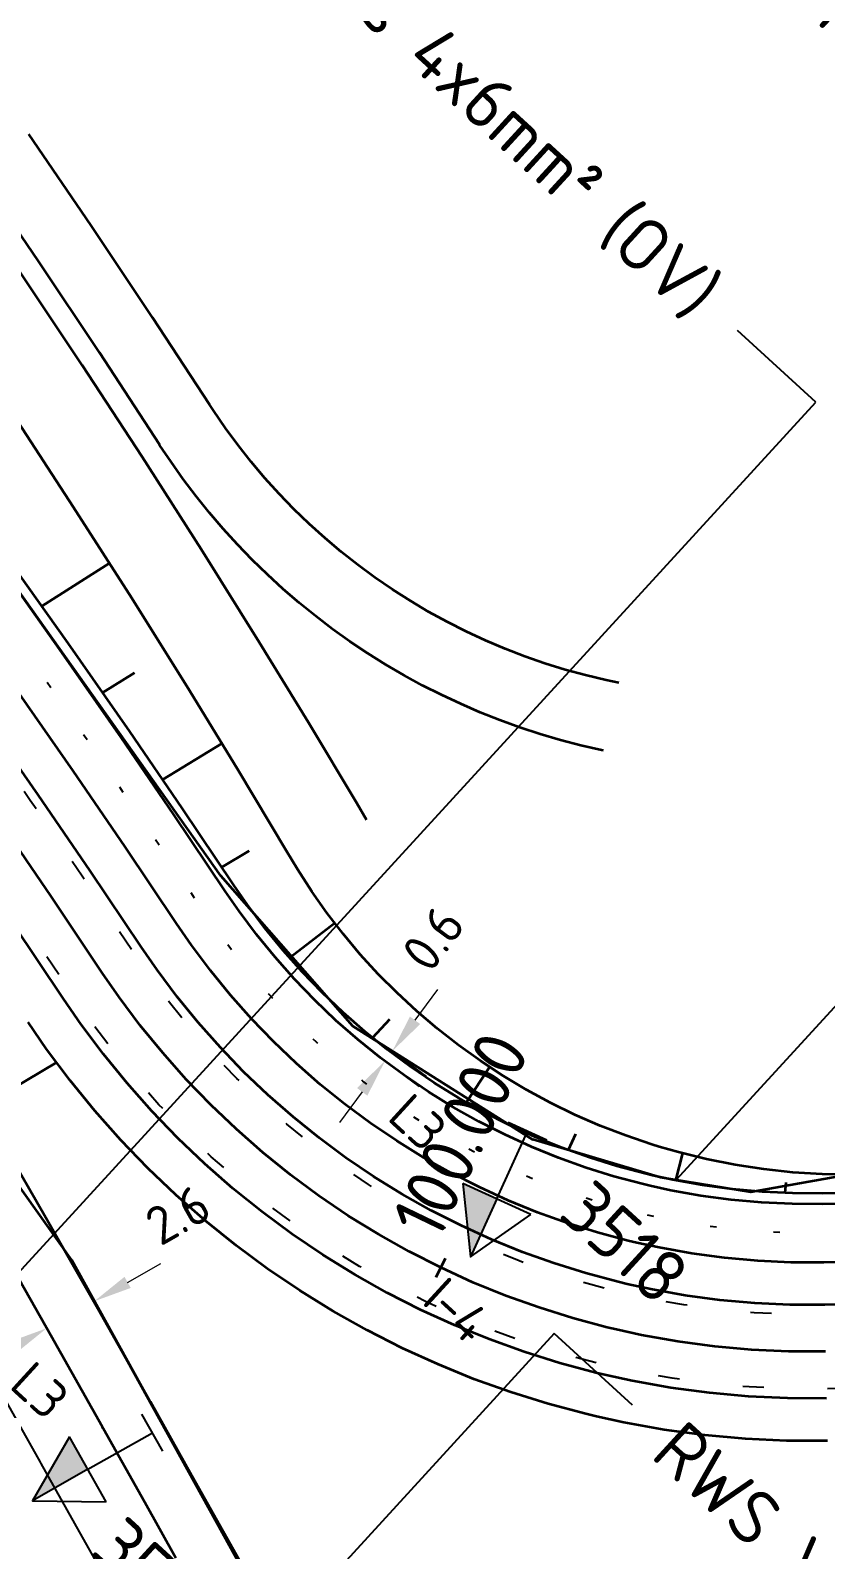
# Model space of a CAD drawing. Header units: metres. Extents: x 134219 to 139080, y 438661 to 444352.
# Drawn here: x 138573.8 to 138611.3, y 439284 to 439355.5 of the extents above; entities that cross this region are included whole.
import ezdxf
from ezdxf.enums import TextEntityAlignment as Align

# ---------------------------------------------------------------- set-up
doc = ezdxf.new("R2010")
doc.units = ezdxf.units.M
doc.linetypes.add('13strp', pattern=[4, 1, -3])
doc.linetypes.add('30270strp', pattern=[3, 0.3, -2.7])
doc.layers.get('DEFPOINTS').update_dxf_attribs({"color": 193})
for name, color, linetype, lineweight in [('N-WE-KL-ET-T18', 1, 'Continuous', 18), ('N-WE-KL-ET-T25', 7, 'Continuous', 25), ('N-WE-KL-ET_LS_OV_ARMATUUR-S', 7, 'Continuous', 25), ('N-WE-KL-ET_LS_OV_ARMATUUR-T18', 1, 'Continuous', 25), ('N-WE-KL-ET_LS_OV_KABEL-G', 10, 'KL-LS-OV-N', 35), ('N-WE-KL-ET_LS_OV_KABEL-M', 7, 'Continuous', 18), ('N-WE-KL-ET_LS_OV_KABEL-T25', 7, 'Continuous', 25), ('Utd-ondergr-nw', 8, '13strp', 35)]:
    doc.layers.add(name, color=color, linetype=linetype, lineweight=lineweight)
doc.layers.add('N-WE-KL-ET_LS_OV_ARMATUUR-T25', color=2, linetype='Continuous')
doc.layers.add('Utd-weg-nw', color=8, linetype='Continuous')
doc.styles.add('alm a2ee v011$0$rtw_iso', font='NLCS-ISO.ttf')
doc.styles.add('ISO18', font='NLCS-ISO.ttf')
doc.styles.add('ISO25', font='NLCS-ISO.ttf')
doc.styles.add('NLCS-ISO', font='NLCS-ISO.ttf')
doc.styles.add('NLCS_18', font='NLCS-ISO.ttf', dxfattribs={"height": 1.8})
doc.styles.add('NLCS_25', font='NLCS-ISO.ttf', dxfattribs={"height": 2.5})
doc.linetypes.add('KL-LS-OV-N', pattern='A,4,-1,[103,NLCS.SHX,S=0.75,R=0,X=0,Y=0],-1,4,-1.5,["0V",Standard,S=1,R=0,X=0,Y=-0.5],-3', length=14.5)
doc.dimstyles.new('NLCS_t18_pijl_Dimension_l3_h1', dxfattribs={"dimtxt": 1.8, "dimasz": 1.8, "dimexe": 2, "dimexo": 2, "dimgap": 0.7, "dimtad": 1, "dimdec": 1, "dimzin": 0, "dimdsep": 46, "dimtxsty": 'NLCS_18', "dimcen": 2.5, "dimdle": 2, "dimclrd": 256, "dimclre": 256, "dimclrt": 256, "dimadec": 1, "dimazin": 0, "dimtfac": 1, "dimtdec": 1, "dimtofl": 0, "dimtmove": 1, "dimatfit": 0, "dimfxl": 0, "dimtolj": 1, "dimtzin": 0, "dimlwd": 18, "dimlwe": 18, "dimarcsym": 0})

# ---------------------------------------------------------------- blocks, each defined once
blk = doc.blocks.new('SKL-ET_OV_ARMATUUR_HD_NATRIUM_1x150W-SO (3)')
for points in [[(3.493, -1.757), (6.493, 0), (3.493, 1.757)], [(3.493, 1.757), (3.493, -1.757)], [(0, 1), (0, -1)], [(3.493, 0), (0, 0)], [(3.493, 0), (6.493, 0)]]:
    blk.add_lwpolyline(points)
blk.add_solid([(3.493, 0), (3.493, -1.757), (6.493, 0)])
at = {"layer": 'N-WE-KL-ET-T18', "linetype": 'ByBlock', "style": 'NLCS-ISO'}
blk.add_attdef('GROEPSNUMMER', text='', height=1.8, dxfattribs=at).set_placement((-2, -4), align=Align.RIGHT)
blk.add_attdef('FASE-AANSLUITING', (10, -4), '', height=1.8, dxfattribs=at)
at = {"layer": 'N-WE-KL-ET-T18', "linetype": 'ByBlock', "style": 'NLCS-ISO', "flags": 1}
for tag, p in [('TYPE_ARMATUUR', (7.765, -13.456)), ('TYPE_FABRIKAAT', (7.765, -17.24)), ('VERMOGEN_LAMP', (7.765, -21.025)), ('SPIEGELSTAND', (7.765, -24.809)), ('HOOGTE_LICHTMAST', (7.765, -28.594)), ('UITLEGGERHOEK', (7.765, -32.378)), ('TYPE_LICHTMAST', (7.765, -36.163)), ('BOTSVRIENDELIJK', (7.765, -39.947)), ('POSITIE_LICHTMAST', (7.765, -43.732)), ('KABELAANSLUITING', (7.765, -47.516)), ('VOEDINGSPUNT', (7.765, -51.301))]:
    blk.add_attdef(tag, p, '', height=1.8, dxfattribs=at)
at = {"layer": 'N-WE-KL-ET-T25', "linetype": 'ByBlock', "style": 'NLCS-ISO'}
blk.add_attdef('MASTNUMMER', text='', height=2.5, dxfattribs=at).set_placement((4, 4.31), align=Align.MIDDLE)
at = {"layer": 'N-WE-KL-ET-T25', "linetype": 'ByBlock', "style": 'NLCS-ISO', "flags": 1}
blk.add_attdef('TYPE_SYMBOOL', (7.765, -10.056), '', height=2.5, dxfattribs=at)
blk = doc.blocks.new('SKL-ET_OV_ARMATUUR_HD_NATRIUM_1x150W-SO (2)')
for points in [[(3.493, -1.757), (6.493, 0), (3.493, 1.757)], [(3.493, 1.757), (3.493, -1.757)], [(0, 1), (0, -1)], [(3.493, 0), (0, 0)], [(3.493, 0), (6.493, 0)]]:
    blk.add_lwpolyline(points)
blk.add_solid([(3.493, 0), (3.493, -1.757), (6.493, 0)])
at = {"layer": 'N-WE-KL-ET-T18', "linetype": 'ByBlock', "style": 'NLCS-ISO'}
blk.add_attdef('GROEPSNUMMER', text='', height=1.8, dxfattribs=at).set_placement((-2, -4), align=Align.RIGHT)
blk.add_attdef('FASE-AANSLUITING', (10, -4), '', height=1.8, dxfattribs=at)
at = {"layer": 'N-WE-KL-ET-T18', "linetype": 'ByBlock', "style": 'NLCS-ISO', "flags": 1}
for tag, p in [('TYPE_ARMATUUR', (7.765, -13.456)), ('TYPE_FABRIKAAT', (7.765, -17.24)), ('VERMOGEN_LAMP', (7.765, -21.025)), ('SPIEGELSTAND', (7.765, -24.809)), ('HOOGTE_LICHTMAST', (7.765, -28.594)), ('UITLEGGERHOEK', (7.765, -32.378)), ('TYPE_LICHTMAST', (7.765, -36.163)), ('BOTSVRIENDELIJK', (7.765, -39.947)), ('POSITIE_LICHTMAST', (7.765, -43.732)), ('KABELAANSLUITING', (7.765, -47.516)), ('VOEDINGSPUNT', (7.765, -51.301))]:
    blk.add_attdef(tag, p, '', height=1.8, dxfattribs=at)
at = {"layer": 'N-WE-KL-ET-T25', "linetype": 'ByBlock', "style": 'NLCS-ISO'}
blk.add_attdef('MASTNUMMER', text='', height=2.5, dxfattribs=at).set_placement((4, 4.31), align=Align.MIDDLE)
at = {"layer": 'N-WE-KL-ET-T25', "linetype": 'ByBlock', "style": 'NLCS-ISO', "flags": 1}
blk.add_attdef('TYPE_SYMBOOL', (7.765, -10.056), '', height=2.5, dxfattribs=at)
blk = doc.blocks.new('*D304')
at = {"layer": 'DEFPOINTS', "color": 0, "transparency": 16777216}
for p in [(138576.824, 439295.656), (138576.824, 439295.656), (138574.574, 439294.381)]:
    blk.add_point(p, dxfattribs=at)
at = {"layer": 'N-WE-KL-ET_LS_OV_KABEL-M', "lineweight": 18, "transparency": 16777216}
for p, q in [((138576.824, 439295.656), (138575.838, 439297.396)), ((138574.574, 439294.381), (138573.588, 439296.122))]:
    blk.add_line(p, q, dxfattribs=at)
at = {"layer": 'N-WE-KL-ET_LS_OV_KABEL-M', "linetype": 'Continuous', "lineweight": 18, "transparency": 16777216}
for p, q in [((138578.39, 439296.543), (138579.956, 439297.43)), ((138573.008, 439293.494), (138571.441, 439292.607))]:
    blk.add_line(p, q, dxfattribs=at)
at = {"layer": 'N-WE-KL-ET_LS_OV_KABEL-M', "transparency": 16777216}
for points in [[(138578.242, 439296.804), (138578.538, 439296.282), (138576.824, 439295.656)], [(138572.86, 439293.755), (138573.155, 439293.233), (138574.574, 439294.381)]]:
    blk.add_solid(points, dxfattribs=at)
at = {"layer": 'N-WE-KL-ET_LS_OV_KABEL-M', "transparency": 16777216, "insert": (138580.758, 439299.723), "char_height": 1.8, "attachment_point": 5, "rotation": 29.52945, "style": 'NLCS_18'}
blk.add_mtext('\\A1;2.6', dxfattribs=at)
blk = doc.blocks.new('*D315')
at = {"layer": 'DEFPOINTS', "color": 0, "transparency": 16777216}
for p in [(138590.86, 439307.433), (138590.86, 439307.433), (138590.51, 439306.959)]:
    blk.add_point(p, dxfattribs=at)
at = {"layer": 'N-WE-KL-ET_LS_OV_KABEL-M', "linetype": 'Continuous', "lineweight": 18, "transparency": 16777216}
for p, q in [((138591.93, 439308.881), (138592.999, 439310.329)), ((138589.44, 439305.512), (138588.371, 439304.064))]:
    blk.add_line(p, q, dxfattribs=at)
at = {"layer": 'N-WE-KL-ET_LS_OV_KABEL-M', "lineweight": 18, "transparency": 16777216}
for p, q in [((138590.86, 439307.433), (138592.469, 439306.245)), ((138590.51, 439306.959), (138592.119, 439305.771))]:
    blk.add_line(p, q, dxfattribs=at)
at = {"layer": 'N-WE-KL-ET_LS_OV_KABEL-M', "transparency": 16777216}
for points in [[(138591.688, 439309.059), (138592.171, 439308.703), (138590.86, 439307.433)], [(138589.199, 439305.69), (138589.682, 439305.333), (138590.51, 439306.959)]]:
    blk.add_solid(points, dxfattribs=at)
at = {"layer": 'N-WE-KL-ET_LS_OV_KABEL-M', "transparency": 16777216, "insert": (138592.785, 439312.731), "char_height": 1.8, "attachment_point": 5, "rotation": 53.54235, "style": 'NLCS_18'}
blk.add_mtext('\\A1;0.6', dxfattribs=at)

msp = doc.modelspace()

# ---------------------------------------------------------------- linework, layer by layer
at = {"layer": 'N-WE-KL-ET_LS_OV_KABEL-G', "flags": 128}
msp.add_lwpolyline([(138793.834, 439038.483), (138767.871, 439063.941), (138739.593, 439090.454), (138709.869, 439120.394), (138704.574, 439125.914), (138678.079, 439153.98), (138649.928, 439184.368), (138642.165, 439192.896), (138624.34, 439217.049), (138615.394, 439229.368), (138606.016, 439243.822), (138594.166, 439264.3), (138575.759, 439297.581), (138548.768, 439335.485), (138539.354, 439347.967), (138528.259, 439360.345), (138511.102, 439376.056), (138499.127, 439386.277), (138490.863, 439393.293), (138490.616, 439394.151), (138489.945, 439394.758), (138489.065, 439394.769), (138483.418, 439399.881), (138469.123, 439413.692), (138466.716, 439415.985)], dxfattribs=at)
for points, elevation in [([(138597.467, 439303.264), (138588.999, 439308.607), (138582.781, 439315.685), (138564.643, 439341.208), (138557.235, 439350.896), (138534.93, 439376.812), (138524.278, 439388.304), (138517.02, 439397.689), (138513.569, 439407.441), (138513.405, 439415.306), (138513.773, 439416.204), (138513.388, 439416.195), (138513.397, 439415.813)], 5.402), ([(138647.966, 439310.113), (138645.895, 439308.592), (138639.865, 439312.013), (138639.849, 439312.004), (138633.763, 439310.875), (138633.759, 439310.867), (138626.721, 439308.353), (138615.762, 439302.225), (138607.748, 439300.783), (138603.493, 439301.483), (138597.475, 439303.276)], 1.077)]:
    msp.add_lwpolyline(points, dxfattribs=dict(at, elevation=elevation))
at = {"layer": 'N-WE-KL-ET_LS_OV_KABEL-G', "extrusion": (0.999947, 0, -0.010252), "elevation": 138590.182, "flags": 128}
msp.add_lwpolyline([(439303.264, 1420.944), (439303.276, 1421.784)], dxfattribs=at)
at = {"layer": 'N-WE-KL-ET_LS_OV_KABEL-T25'}
for p, q in [((138610.804, 439337.981), (138607.118, 439341.36)), ((138531.317, 439251.243), (138610.804, 439337.981)), ((138604.223, 439301.363), (138635.204, 439335.171)), ((138598.482, 439294.135), (138546.063, 439236.934)), ((138602.168, 439290.757), (138598.482, 439294.135))]:
    msp.add_line(p, q, dxfattribs=at)
at = {"layer": 'Utd-ondergr-nw', "color": 7, "linetype": 'Continuous'}
msp.add_line((138592.925, 439296.786), (138593.359, 439297.687), dxfattribs=at)
msp.add_line((138592.925, 439296.786), (138593.359, 439297.687), dxfattribs=at)
at = {"layer": 'Utd-ondergr-nw', "linetype": 'Continuous', "flags": 128}
for points in [[(138589.641, 439318.322), (138589.194, 439319.097), (138586.909, 439322.898), (138584.592, 439326.682), (138581.857, 439331.054), (138579.078, 439335.4), (138576.253, 439339.72), (138573.384, 439344.014), (138570.471, 439348.281), (138567.513, 439352.521), (138564.512, 439356.733)], [(138601.526, 439324.764), (138600.936, 439324.888), (138599.964, 439325.121), (138599, 439325.385), (138598.045, 439325.682), (138597.1, 439326.011), (138596.167, 439326.37), (138595.247, 439326.761), (138594.34, 439327.182), (138593.447, 439327.633), (138592.57, 439328.113), (138591.71, 439328.623), (138590.867, 439329.16), (138590.042, 439329.726), (138589.237, 439330.319), (138588.452, 439330.938), (138587.688, 439331.583), (138586.946, 439332.254), (138586.226, 439332.948), (138585.53, 439333.666), (138584.859, 439334.407), (138584.213, 439335.17), (138583.592, 439335.954), (138582.998, 439336.759), (138582.431, 439337.582), (138582.241, 439337.872), (138579.561, 439341.967), (138576.669, 439346.294), (138573.733, 439350.594)], [(138600.811, 439321.575), (138600.719, 439321.595), (138599.744, 439321.819), (138598.777, 439322.072), (138597.818, 439322.355), (138596.868, 439322.667), (138595.927, 439323.007), (138594.998, 439323.376), (138594.08, 439323.772), (138593.174, 439324.196), (138592.282, 439324.648), (138591.404, 439325.126), (138590.541, 439325.631), (138589.693, 439326.161), (138588.862, 439326.717), (138588.048, 439327.298), (138587.252, 439327.904), (138586.475, 439328.533), (138585.717, 439329.185), (138584.98, 439329.861), (138584.263, 439330.558), (138583.567, 439331.276), (138582.894, 439332.016), (138582.243, 439332.775), (138581.616, 439333.554), (138581.013, 439334.351), (138580.434, 439335.166), (138579.915, 439335.945), (138579.889, 439335.984), (138577.059, 439340.313), (138574.184, 439344.615), (138571.264, 439348.89)], [(138612.314, 439301.61), (138611.109, 439301.638), (138609.73, 439301.721), (138608.361, 439301.866), (138607.002, 439302.072), (138605.658, 439302.34), (138604.331, 439302.667), (138603.431, 439302.925), (138603.082, 439303.034), (138601.853, 439303.452), (138600.646, 439303.92), (138599.462, 439304.437), (138598.305, 439305.002), (138597.176, 439305.612), (138596.076, 439306.267), (138595.007, 439306.966), (138593.972, 439307.707), (138592.971, 439308.489), (138592.007, 439309.309), (138591.08, 439310.166), (138590.193, 439311.059), (138589.347, 439311.986), (138588.542, 439312.944), (138587.78, 439313.933), (138587.062, 439314.949), (138586.39, 439315.992), (138585.864, 439316.88), (138583.599, 439320.654), (138581.3, 439324.409), (138578.589, 439328.748), (138575.832, 439333.061), (138573.032, 439337.349)], [(138612.352, 439300.26), (138611.136, 439300.231), (138609.694, 439300.235), (138608.254, 439300.301), (138606.818, 439300.431), (138605.389, 439300.622), (138603.97, 439300.876), (138603.003, 439301.086), (138602.626, 439301.176), (138601.296, 439301.532), (138599.982, 439301.943), (138598.686, 439302.408), (138597.41, 439302.927), (138596.158, 439303.498), (138594.93, 439304.121), (138593.729, 439304.795), (138592.557, 439305.518), (138591.416, 439306.29), (138590.309, 439307.108), (138589.236, 439307.972), (138588.201, 439308.879), (138587.204, 439309.829), (138586.248, 439310.82), (138585.333, 439311.849), (138584.463, 439312.916), (138583.637, 439314.018), (138582.984, 439314.964), (138580.55, 439318.587), (138578.086, 439322.188), (138575.184, 439326.345), (138572.241, 439330.473)], [(138612.338, 439300.76), (138611.126, 439300.731), (138609.706, 439300.735), (138608.288, 439300.8), (138606.874, 439300.927), (138605.467, 439301.116), (138604.069, 439301.366), (138603.116, 439301.573), (138602.745, 439301.662), (138601.435, 439302.012), (138600.141, 439302.417), (138598.865, 439302.875), (138597.608, 439303.386), (138596.374, 439303.949), (138595.165, 439304.562), (138593.982, 439305.226), (138592.828, 439305.938), (138591.705, 439306.698), (138590.614, 439307.504), (138589.558, 439308.355), (138588.538, 439309.248), (138587.556, 439310.184), (138586.614, 439311.16), (138585.714, 439312.174), (138584.856, 439313.224), (138584.044, 439314.31), (138583.4, 439315.241), (138580.964, 439318.867), (138578.497, 439322.473), (138575.592, 439326.634), (138572.646, 439330.765)], [(138577.535, 439330.397), (138574.354, 439328.37)], [(138578.709, 439325.237), (138577.217, 439324.306)], [(138612.428, 439297.511), (138611.189, 439297.482), (138609.627, 439297.486), (138608.068, 439297.558), (138606.512, 439297.698), (138604.964, 439297.905), (138603.427, 439298.18), (138602.379, 439298.408), (138601.971, 439298.505), (138600.53, 439298.891), (138599.107, 439299.336), (138597.703, 439299.84), (138596.321, 439300.402), (138594.964, 439301.021), (138593.634, 439301.696), (138592.333, 439302.425), (138591.064, 439303.209), (138589.829, 439304.044), (138588.629, 439304.931), (138587.467, 439305.866), (138586.346, 439306.849), (138585.266, 439307.878), (138584.23, 439308.951), (138583.239, 439310.067), (138582.296, 439311.222), (138581.402, 439312.416), (138580.695, 439313.44), (138578.274, 439317.043), (138575.823, 439320.626), (138572.937, 439324.76)], [(138612.484, 439295.512), (138611.228, 439295.482), (138609.579, 439295.486), (138607.932, 439295.562), (138606.29, 439295.71), (138604.655, 439295.929), (138603.032, 439296.22), (138601.925, 439296.46), (138601.495, 439296.563), (138599.974, 439296.97), (138598.47, 439297.44), (138596.988, 439297.972), (138595.529, 439298.565), (138594.097, 439299.219), (138592.692, 439299.931), (138591.319, 439300.702), (138589.979, 439301.529), (138588.674, 439302.411), (138587.407, 439303.347), (138586.181, 439304.335), (138584.996, 439305.373), (138583.856, 439306.46), (138582.762, 439307.593), (138581.717, 439308.77), (138580.721, 439309.99), (138579.777, 439311.251), (138579.03, 439312.332), (138576.619, 439315.921), (138574.177, 439319.489), (138571.303, 439323.607)], [(138582.828, 439321.913), (138580.043, 439320.214)], [(138611.27, 439293.283), (138609.525, 439293.287), (138607.782, 439293.367), (138606.045, 439293.524), (138604.315, 439293.756), (138602.598, 439294.063), (138601.426, 439294.317), (138600.971, 439294.426), (138599.361, 439294.857), (138597.771, 439295.354), (138596.202, 439295.917), (138594.658, 439296.545), (138593.142, 439297.237), (138591.656, 439297.991), (138590.202, 439298.806), (138588.784, 439299.682), (138587.404, 439300.615), (138586.063, 439301.605), (138584.765, 439302.651), (138583.512, 439303.749), (138582.306, 439304.899), (138581.148, 439306.098), (138580.042, 439307.344), (138578.988, 439308.635), (138577.989, 439309.969), (138577.198, 439311.113), (138574.798, 439314.686), (138572.367, 439318.239)], [(138584.12, 439316.863), (138582.828, 439316.092)], [(138611.313, 439291.083), (138609.472, 439291.088), (138607.633, 439291.172), (138605.8, 439291.337), (138603.975, 439291.582), (138602.163, 439291.906), (138600.928, 439292.175), (138600.447, 439292.289), (138598.749, 439292.744), (138597.071, 439293.268), (138595.416, 439293.862), (138593.787, 439294.525), (138592.187, 439295.254), (138590.62, 439296.05), (138589.086, 439296.91), (138587.59, 439297.834), (138586.134, 439298.819), (138584.72, 439299.864), (138583.35, 439300.966), (138582.028, 439302.125), (138580.755, 439303.338), (138579.534, 439304.603), (138578.366, 439305.918), (138577.255, 439307.28), (138576.201, 439308.687), (138575.367, 439309.894), (138572.977, 439313.452)], [(138588.149, 439313.454), (138586.027, 439311.821)], [(138611.351, 439289.083), (138609.423, 439289.088), (138607.497, 439289.177), (138605.577, 439289.35), (138603.666, 439289.606), (138601.768, 439289.946), (138600.474, 439290.227), (138599.971, 439290.347), (138598.192, 439290.823), (138596.434, 439291.372), (138594.701, 439291.994), (138592.995, 439292.688), (138591.32, 439293.452), (138589.677, 439294.286), (138588.071, 439295.187), (138586.504, 439296.154), (138584.979, 439297.186), (138583.498, 439298.28), (138582.064, 439299.435), (138580.679, 439300.649), (138579.345, 439301.919), (138578.066, 439303.244), (138576.844, 439304.621), (138575.679, 439306.048), (138574.575, 439307.522), (138573.702, 439308.786)], [(138590.721, 439308.911), (138589.928, 439308.056)], [(138575.046, 439306.894), (138571.498, 439304.799)], [(138595.442, 439306.682), (138594.347, 439305.022)], [(138584.36, 439282.191), (138582.889, 439284.81), (138581.417, 439287.432), (138579.462, 439290.912), (138579.426, 439290.978), (138576.988, 439295.296), (138574.48, 439299.689), (138571.924, 439304.084)], [(138599.483, 439303.527), (138599.147, 439302.774)], [(138604.529, 439302.618), (138604.193, 439301.344)], [(138609.4, 439301.251), (138609.354, 439300.751)], [(138580.665, 439283.562), (138579.193, 439286.184), (138577.24, 439289.662), (138577.203, 439289.728), (138574.77, 439294.038), (138572.269, 439298.417)]]:
    msp.add_lwpolyline(points, dxfattribs=at)
at = {"layer": 'Utd-weg-nw', "linetype": '30270strp', "flags": 128}
msp.add_lwpolyline([(138692.031, 439309.101), (138689.403, 439309.34), (138686.769, 439309.513), (138686.767, 439309.513), (138684.132, 439309.62), (138681.493, 439309.661), (138678.854, 439309.636), (138676.216, 439309.545), (138673.581, 439309.389), (138672.679, 439309.32), (138670.951, 439309.166), (138668.328, 439308.878), (138665.712, 439308.525), (138663.107, 439308.106), (138660.512, 439307.622), (138657.967, 439307.082), (138655.437, 439306.479), (138652.922, 439305.814), (138650.424, 439305.087), (138650.292, 439305.047), (138647.21, 439304.15), (138644.11, 439303.321), (138642.771, 439302.986), (138640.992, 439302.561), (138637.857, 439301.871), (138634.708, 439301.251), (138631.546, 439300.701), (138628.373, 439300.221), (138625.19, 439299.812), (138621.998, 439299.474), (138618.8, 439299.207), (138615.597, 439299.01), (138612.39, 439298.886), (138611.163, 439298.857), (138609.661, 439298.86), (138608.161, 439298.93), (138606.665, 439299.064), (138605.177, 439299.264), (138603.699, 439299.528), (138602.691, 439299.747), (138602.299, 439299.841), (138600.913, 439300.211), (138599.544, 439300.639), (138598.194, 439301.124), (138596.866, 439301.664), (138595.561, 439302.259), (138594.282, 439302.909), (138593.031, 439303.61), (138591.811, 439304.364), (138590.623, 439305.167), (138589.469, 439306.019), (138588.352, 439306.919), (138587.273, 439307.864), (138586.235, 439308.854), (138585.239, 439309.886), (138584.286, 439310.958), (138583.379, 439312.069), (138582.52, 439313.217), (138581.839, 439314.202), (138579.412, 439317.815), (138576.954, 439321.407), (138574.06, 439325.553), (138571.125, 439329.669), (138568.149, 439333.756), (138565.132, 439337.813), (138562.074, 439341.839), (138558.977, 439345.835), (138555.84, 439349.8), (138552.663, 439353.733), (138549.447, 439357.634), (138546.192, 439361.502), (138542.899, 439365.338), (138539.567, 439369.141), (138536.198, 439372.91), (138532.791, 439376.646), (138529.347, 439380.347), (138525.866, 439384.014), (138524.713, 439385.212), (138523.557, 439386.406), (138522.396, 439387.596), (138521.232, 439388.783), (138520.221, 439389.854), (138519.257, 439390.968), (138518.365, 439392.091), (138517.521, 439393.251), (138516.726, 439394.444), (138515.981, 439395.67), (138515.287, 439396.926), (138514.647, 439398.209), (138514.061, 439399.518), (138513.529, 439400.85), (138513.054, 439402.203), (138512.635, 439403.575), (138512.274, 439404.963), (138511.971, 439406.365), (138511.727, 439407.778), (138511.542, 439409.201), (138511.416, 439410.629), (138511.35, 439412.062), (138511.343, 439413.496), (138511.396, 439414.93), (138511.509, 439416.359), (138511.682, 439417.783), (138511.913, 439419.199), (138512.204, 439420.603), (138512.552, 439421.995), (138512.959, 439423.37), (138513.449, 439424.803), (138514.002, 439426.212), (138514.617, 439427.596), (138515.173, 439428.723), (138515.292, 439428.952), (138516.026, 439430.276), (138516.698, 439431.469), (138517.57, 439433.156), (138518.371, 439434.878), (138519.099, 439436.631), (138519.754, 439438.414), (138520.334, 439440.222), (138520.838, 439442.053), (138521.266, 439443.903), (138521.616, 439445.769), (138521.888, 439447.648), (138522.081, 439449.537), (138522.196, 439451.432), (138522.231, 439453.331), (138522.188, 439455.229), (138522.065, 439457.124), (138521.864, 439459.012), (138521.584, 439460.89), (138521.226, 439462.755), (138520.791, 439464.603), (138520.279, 439466.432), (138519.691, 439468.238), (138519.029, 439470.017), (138518.293, 439471.768), (138517.485, 439473.486), (138516.606, 439475.169), (138515.658, 439476.814), (138514.642, 439478.418), (138513.986, 439479.381), (138513.56, 439479.979), (138512.414, 439481.493), (138511.206, 439482.957), (138509.938, 439484.371), (138508.612, 439485.73), (138507.23, 439487.033), (138505.796, 439488.277), (138504.311, 439489.461), (138502.778, 439490.581), (138501.2, 439491.637), (138499.579, 439492.626), (138497.918, 439493.547), (138496.241, 439494.44), (138494.544, 439495.305), (138492.821, 439496.134), (138491.07, 439496.921), (138489.796, 439497.456), (138488.504, 439497.962), (138487.196, 439498.436), (138485.871, 439498.877), (138484.528, 439499.279), (138483.17, 439499.641), (138481.797, 439499.959), (138480.41, 439500.23), (138479.816, 439500.32), (138478.117, 439500.495), (138476.403, 439500.551), (138474.683, 439500.481), (138472.969, 439500.284), (138471.276, 439499.939), (138471.175, 439499.915), (138470.531, 439499.773), (138469.766, 439499.654), (138468.994, 439499.586), (138468.219, 439499.569), (138467.445, 439499.605), (138466.675, 439499.691), (138465.912, 439499.829), (138465.161, 439500.017), (138464.423, 439500.255), (138463.703, 439500.542), (138463.004, 439500.875), (138462.329, 439501.255), (138461.68, 439501.679), (138461.342, 439501.925), (138461.116, 439502.082), (138460.658, 439502.326), (138460.168, 439502.497), (138459.657, 439502.591), (138459.138, 439502.605), (138458.623, 439502.54), (138458.124, 439502.396), (138457.654, 439502.178), (138457.222, 439501.89), (138457.137, 439501.821)], dxfattribs=at)
at = {"layer": 'Utd-weg-nw', "linetype": '13strp', "flags": 128}
for points in [[(138691.638, 439305.296), (138689.104, 439305.526), (138686.566, 439305.693), (138686.564, 439305.693), (138684.024, 439305.796), (138681.481, 439305.836), (138678.938, 439305.812), (138676.395, 439305.725), (138673.856, 439305.574), (138672.986, 439305.507), (138671.321, 439305.359), (138668.793, 439305.082), (138666.272, 439304.741), (138663.761, 439304.337), (138661.26, 439303.871), (138658.808, 439303.35), (138656.369, 439302.769), (138653.945, 439302.128), (138651.538, 439301.428), (138651.402, 439301.387), (138648.239, 439300.465), (138645.056, 439299.615), (138643.682, 439299.271), (138641.855, 439298.835), (138638.638, 439298.127), (138635.406, 439297.49), (138632.16, 439296.925), (138628.903, 439296.433), (138625.635, 439296.013), (138622.359, 439295.666), (138619.076, 439295.392), (138615.788, 439295.19), (138612.496, 439295.062), (138611.236, 439295.032), (138609.568, 439295.036), (138607.901, 439295.113), (138606.239, 439295.263), (138604.586, 439295.485), (138602.943, 439295.779), (138601.823, 439296.022), (138601.388, 439296.126), (138599.848, 439296.537), (138598.327, 439297.013), (138596.827, 439297.551), (138595.351, 439298.152), (138593.901, 439298.813), (138592.48, 439299.534), (138591.09, 439300.314), (138589.734, 439301.151), (138588.414, 439302.044), (138587.132, 439302.991), (138585.891, 439303.991), (138584.693, 439305.041), (138583.539, 439306.14), (138582.432, 439307.287), (138581.374, 439308.478), (138580.366, 439309.713), (138579.411, 439310.989), (138578.655, 439312.083), (138576.246, 439315.669), (138573.807, 439319.233), (138570.935, 439323.348), (138568.022, 439327.433), (138565.068, 439331.489), (138562.074, 439335.515), (138559.04, 439339.511), (138555.966, 439343.477), (138552.852, 439347.411), (138549.699, 439351.314), (138546.508, 439355.186), (138543.278, 439359.025), (138540.009, 439362.832), (138536.703, 439366.606), (138533.359, 439370.347), (138529.978, 439374.054), (138526.56, 439377.727), (138523.105, 439381.366), (138521.961, 439382.555), (138520.814, 439383.74), (138519.662, 439384.922), (138518.506, 439386.099), (138517.383, 439387.29), (138516.312, 439388.528), (138515.321, 439389.776), (138514.383, 439391.064), (138513.499, 439392.39), (138512.671, 439393.752), (138511.901, 439395.147), (138511.189, 439396.573), (138510.538, 439398.027), (138509.948, 439399.507), (138509.419, 439401.011), (138508.954, 439402.535), (138508.553, 439404.077), (138508.216, 439405.635), (138507.945, 439407.205), (138507.739, 439408.786), (138507.599, 439410.373), (138507.526, 439411.965), (138507.519, 439413.559), (138507.578, 439415.151), (138507.703, 439416.74), (138507.895, 439418.322), (138508.152, 439419.895), (138508.475, 439421.456), (138508.862, 439423.001), (138509.314, 439424.53), (138509.859, 439426.121), (138510.473, 439427.688), (138511.156, 439429.225), (138511.774, 439430.477), (138511.906, 439430.731), (138512.722, 439432.203), (138513.337, 439433.296), (138514.136, 439434.841), (138514.87, 439436.419), (138515.537, 439438.025), (138516.137, 439439.658), (138516.668, 439441.314), (138517.13, 439442.991), (138517.522, 439444.686), (138517.842, 439446.396), (138518.091, 439448.117), (138518.269, 439449.847), (138518.374, 439451.584), (138518.406, 439453.323), (138518.366, 439455.062), (138518.254, 439456.798), (138518.069, 439458.527), (138517.813, 439460.248), (138517.485, 439461.956), (138517.087, 439463.649), (138516.618, 439465.324), (138516.079, 439466.978), (138515.473, 439468.609), (138514.799, 439470.212), (138514.058, 439471.786), (138513.253, 439473.328), (138512.384, 439474.835), (138511.454, 439476.305), (138510.853, 439477.186), (138510.463, 439477.734), (138509.413, 439479.121), (138508.306, 439480.463), (138507.144, 439481.758), (138505.93, 439483.003), (138504.664, 439484.196), (138503.35, 439485.336), (138501.99, 439486.42), (138500.586, 439487.447), (138499.14, 439488.414), (138497.655, 439489.32), (138496.134, 439490.163), (138494.599, 439490.986), (138493.047, 439491.785), (138491.472, 439492.555), (138489.872, 439493.289), (138488.706, 439493.789), (138487.525, 439494.264), (138486.327, 439494.711), (138485.114, 439495.127), (138483.884, 439495.509), (138482.639, 439495.853), (138481.379, 439496.157), (138480.106, 439496.417), (138479.596, 439496.501), (138478.135, 439496.671), (138476.66, 439496.734), (138475.179, 439496.688), (138473.7, 439496.529), (138472.24, 439496.238), (138472.102, 439496.204)], [(138691.277, 439301.815), (138688.831, 439302.037), (138686.38, 439302.198), (138686.379, 439302.198), (138683.926, 439302.298), (138681.47, 439302.336), (138679.014, 439302.313), (138676.559, 439302.229), (138674.108, 439302.083), (138673.267, 439302.019), (138671.66, 439301.876), (138669.219, 439301.608), (138666.785, 439301.278), (138664.359, 439300.889), (138661.945, 439300.438), (138659.577, 439299.936), (138657.222, 439299.375), (138654.882, 439298.756), (138652.557, 439298.08), (138652.418, 439298.037), (138649.18, 439297.094), (138645.922, 439296.224), (138644.515, 439295.872), (138642.646, 439295.426), (138639.353, 439294.701), (138636.044, 439294.049), (138632.722, 439293.471), (138629.388, 439292.967), (138626.043, 439292.537), (138622.69, 439292.181), (138619.329, 439291.901), (138615.963, 439291.695), (138612.594, 439291.563), (138611.304, 439291.533), (138609.483, 439291.537), (138607.664, 439291.621), (138605.85, 439291.785), (138604.045, 439292.027), (138602.252, 439292.348), (138601.03, 439292.613), (138600.554, 439292.726), (138598.874, 439293.176), (138597.214, 439293.695), (138595.577, 439294.283), (138593.965, 439294.938), (138592.383, 439295.66), (138590.832, 439296.447), (138589.315, 439297.298), (138587.834, 439298.212), (138586.393, 439299.186), (138584.994, 439300.22), (138583.64, 439301.311), (138582.332, 439302.457), (138581.072, 439303.657), (138579.864, 439304.909), (138578.709, 439306.209), (138577.609, 439307.557), (138576.567, 439308.949), (138575.741, 439310.144), (138573.349, 439313.704), (138570.927, 439317.244), (138568.075, 439321.33), (138565.182, 439325.387), (138562.249, 439329.414), (138559.276, 439333.412), (138556.263, 439337.381), (138553.21, 439341.318), (138550.118, 439345.225), (138546.988, 439349.102), (138543.818, 439352.946), (138540.611, 439356.759), (138537.365, 439360.539), (138534.082, 439364.287), (138530.761, 439368.001), (138527.404, 439371.683), (138524.009, 439375.33), (138520.579, 439378.944), (138519.443, 439380.124), (138518.303, 439381.301), (138517.16, 439382.474), (138516.012, 439383.644), (138514.786, 439384.943), (138513.617, 439386.294), (138512.535, 439387.656), (138511.511, 439389.063), (138510.547, 439390.51), (138509.643, 439391.996), (138508.802, 439393.519), (138508.026, 439395.076), (138507.315, 439396.663), (138506.67, 439398.279), (138506.669, 439398.282)]]:
    msp.add_lwpolyline(points, dxfattribs=at)
at = {"layer": 'Utd-weg-nw', "linetype": 'Continuous', "flags": 128}
msp.add_lwpolyline([(138577.744, 439281.922), (138576.272, 439284.545), (138574.32, 439288.02), (138574.283, 439288.085), (138571.856, 439292.385)], dxfattribs=at)

# ---------------------------------------------------------------- block references
at = {"layer": 'N-WE-KL-ET_LS_OV_ARMATUUR-S'}
ref = msp.add_blockref('SKL-ET_OV_ARMATUUR_HD_NATRIUM_1x150W-SO (2)', (138597.231, 439303.653, 1.54), dxfattribs=dict(at, rotation=245.4789745132453))
ref.add_attrib('MASTNUMMER', '3518', (138598.612, 439299.664, 1.54), dxfattribs={"layer": 'N-WE-KL-ET_LS_OV_ARMATUUR-T25', "height": 2.5, "rotation": 317.49797, "style": 'ISO25'})
ref.add_attrib('FASE-AANSLUITING_1', 'L3', (138590.554, 439304.239, 1.54), dxfattribs={"layer": 'N-WE-KL-ET_LS_OV_ARMATUUR-T18', "height": 1.8, "rotation": 317.49797, "style": 'ISO18'})
ref.add_attrib('GROEPSNUMMER', 'I-4', (138592.18, 439295.591, 1.54), dxfattribs={"layer": 'N-WE-KL-ET_LS_OV_ARMATUUR-T18', "height": 1.8, "rotation": 317.49797, "style": 'ISO18'})
ref = msp.add_blockref('SKL-ET_OV_ARMATUUR_HD_NATRIUM_1x150W-SO (3)', (138579.556, 439289.461, 2.723), dxfattribs=dict(at, rotation=209.4761715101238))
ref.add_attrib('MASTNUMMER', '3501', (138576.575, 439283.815, 2.723), dxfattribs={"layer": 'N-WE-KL-ET_LS_OV_ARMATUUR-T25', "height": 2.5, "rotation": 317.49797, "style": 'ISO25'})
ref.add_attrib('TYPE_SYMBOOL', 'A', (138570.195, 439285.037, 2.723), dxfattribs={"layer": 'N-WE-KL-ET_LS_OV_ARMATUUR-T25', "height": 2.25, "rotation": 317.49797, "style": 'ISO25'})
ref.add_attrib('FASE-AANSLUITING_1', 'L3', (138572.75, 439291.621, 2.723), dxfattribs={"layer": 'N-WE-KL-ET_LS_OV_ARMATUUR-T18', "height": 1.8, "rotation": 317.49797, "style": 'ISO18'})
ref.add_attrib('GROEPSNUMMER', 'J-2', (138566.977, 439284.201, 2.723), dxfattribs={"layer": 'N-WE-KL-ET_LS_OV_ARMATUUR-T18', "height": 1.8, "rotation": 317.49797, "style": 'ISO18'})

# ---------------------------------------------------------------- texts
at = {"layer": 'N-WE-KL-ET_LS_OV_KABEL-T25', "style": 'NLCS_25'}
for s, p in [('RWS VP J-1 VO-YMvKas 4x6mm² (OV)', (138605.702, 439342.657)), ('RWS VP I-4 VO-YMvKas 4x4mm² (OV)', (138630.103, 439339.846))]:
    msp.add_text(s, height=2.5, rotation=317.49797, dxfattribs=at).set_placement(p, align=Align.MIDDLE_RIGHT)
msp.add_text('RWS VP J-1 VO-YMvKas 4x6mm² (OV)', height=2.5, rotation=317.49797, dxfattribs=at).set_placement((138603.798, 439289.263), align=Align.MIDDLE_LEFT)
at = {"layer": 'Utd-ondergr-nw', "color": 7, "style": 'alm a2ee v011$0$rtw_iso'}
msp.add_text('100.000', height=2.5, rotation=64.28508, dxfattribs=at).set_placement((138593.013, 439298.409))
msp.add_text('100.000', height=2.5, rotation=64.28508, dxfattribs=at).set_placement((138593.013, 439298.409))

# ---------------------------------------------------------------- dimensions: what is measured, and where the dimension line sits
at = {"layer": 'N-WE-KL-ET_LS_OV_KABEL-M'}
for base, p1, p2, angle, picture, middle in [((138590.86, 439307.433), (138590.51, 439306.959), (138590.86, 439307.433), 53.54235, '*D315', (138594.072, 439311.781)), ((138576.824, 439295.656), (138574.574, 439294.381), (138576.824, 439295.656), 29.52945, '*D304', (138581.547, 439298.331))]:
    dim = msp.add_linear_dim(base=base, p1=p1, p2=p2, angle=angle, dimstyle='NLCS_t18_pijl_Dimension_l3_h1', dxfattribs=at)
    dim.commit()
    dim.dimension.update_dxf_attribs({"geometry": picture, "text_midpoint": middle, "dimtype": 161})

doc.saveas('drawing.dxf')
